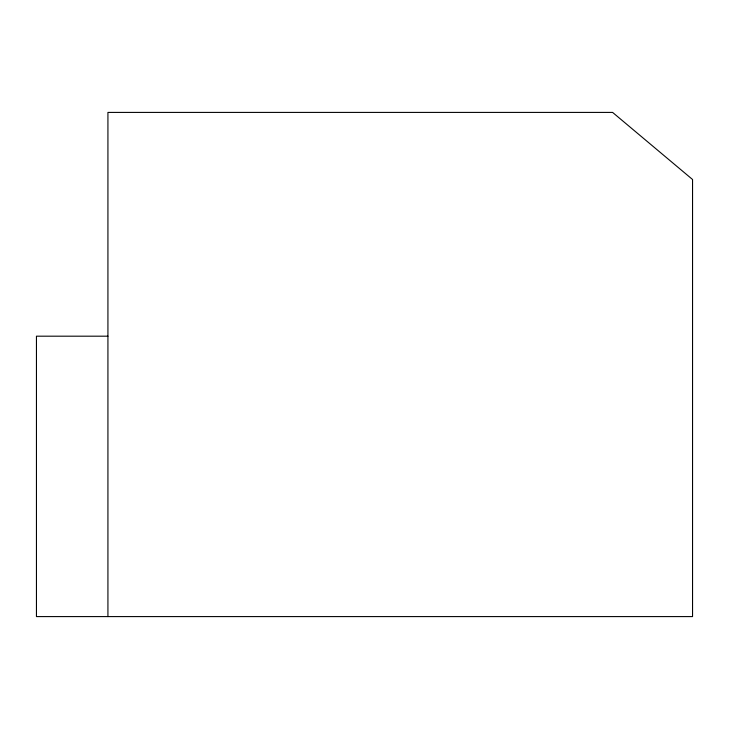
<?xml version="1.0" encoding="UTF-8"?>
<svg xmlns="http://www.w3.org/2000/svg" width="729" height="729" viewBox="0 0 729 729"><rect width="100%" height="100%" fill="white"/><g stroke="black" fill="none" stroke-linecap="round" stroke-linejoin="round"><path stroke-width="1.09" d="M107.938 336.187L36.45 336.187L36.45 616.588L692.55 616.588L692.55 179.498L612.597 112.412L107.928 112.412L107.928 616.588"/></g></svg>
